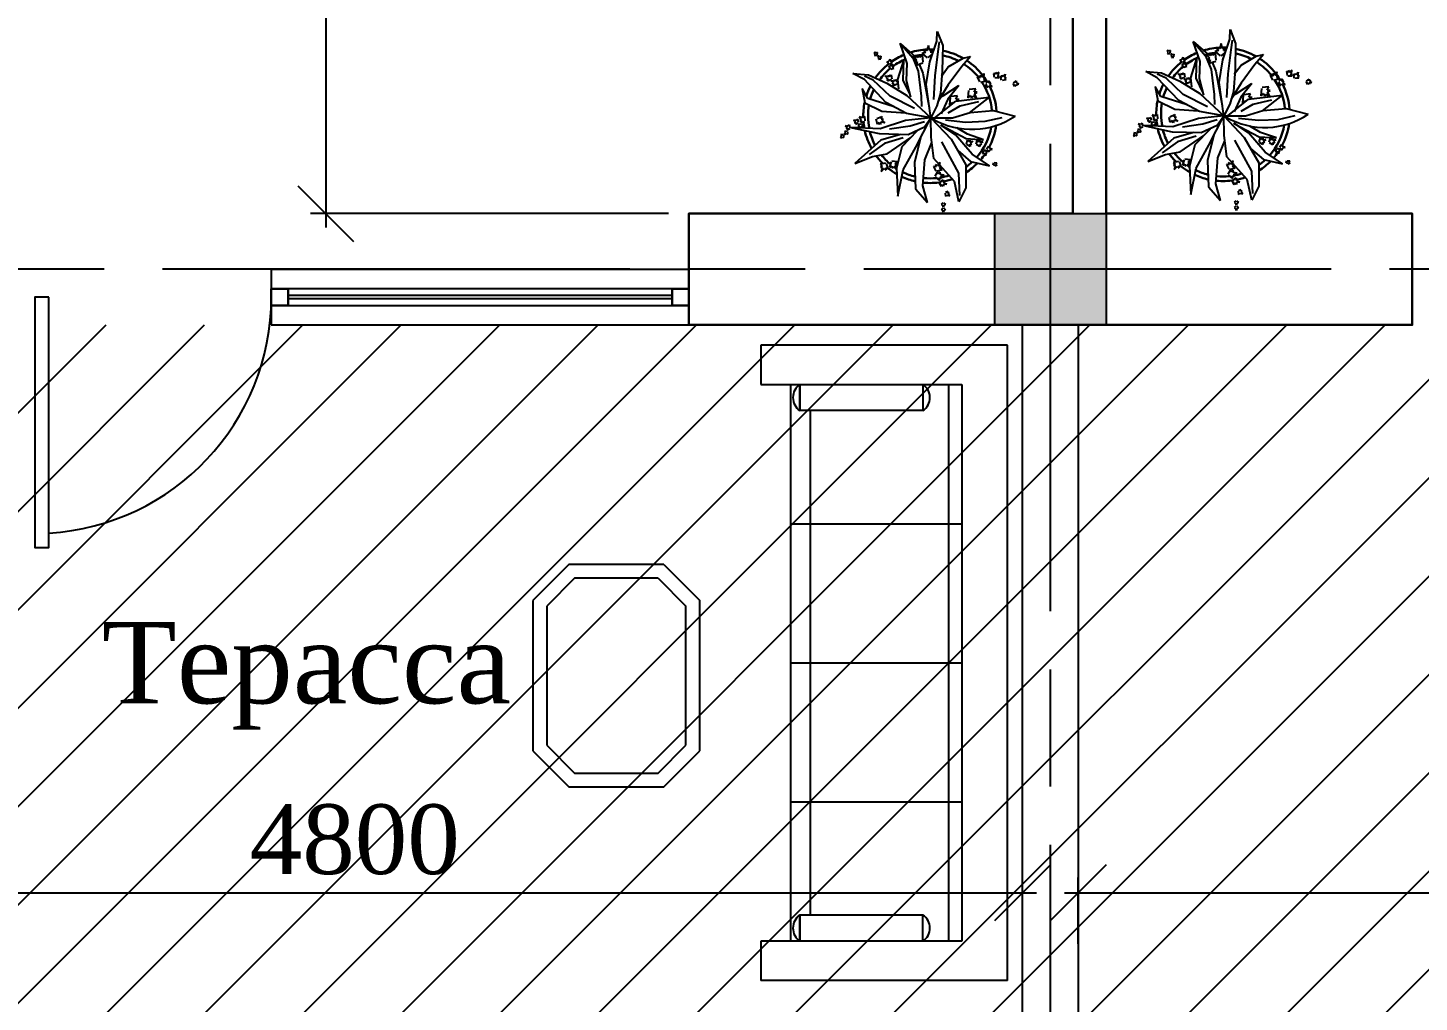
# Model space of a CAD drawing. Header units: inches. Extents: x 2870606 to 3671143, y -733551 to -473558.
# Drawn here: x 3313897 to 3318897, y -521058 to -517556 of the extents above; entities that cross this region are included whole.
import ezdxf

# ---------------------------------------------------------------- set-up
doc = ezdxf.new("R2010")
doc.units = ezdxf.units.IN
doc.header["$MEASUREMENT"] = 0
doc.linetypes.add('ACAD_ISO08W100', pattern=[36, 24, -3, 6, -3])
for name, color, linetype in [('100_FURNITURE', 25, 'Continuous'), ('A_Windows', 160, 'Continuous'), ('Trees', 92, 'Continuous'), ('ШРИФТ', 7, 'Continuous')]:
    doc.layers.add(name, color=color, linetype=linetype)
doc.layers.add('Cashpo', color=25, linetype='Continuous', lineweight=25)
doc.styles.add('GENERATED_STYLE_1', font='times.ttf')
doc.styles.add('J~stule', font='dutch.ttf')
doc.dimstyles.new('J~style', dxfattribs={"dimscale": 100, "dimtxt": 2.5, "dimasz": 2, "dimexe": 0.55, "dimexo": 0.725, "dimtad": 1, "dimdec": 0, "dimdsep": 46, "dimtxsty": 'J~stule', "dimblk": 'OBLIQUE', "dimcen": 2, "dimdle": 0.5, "dimadec": 0, "dimazin": 0, "dimtfac": 1, "dimtdec": 0, "dimtmove": 0, "dimatfit": 3, "dimfxl": 1, "dimarcsym": 0})

# ---------------------------------------------------------------- blocks, each defined once
blk = doc.blocks.new('_Oblique')
at = {"color": 0, "linetype": 'ByBlock', "lineweight": -2}
blk.add_line((-0.5, -0.5), (0.5, 0.5), dxfattribs=at)
blk = doc.blocks.new('*D501')
at = {"color": 0, "lineweight": -2, "transparency": 16777216}
for p, q in [((3314967.6, -513573.1), (3314967.6, -518273.1)), ((3316161.6, -513623.1), (3314912.6, -513623.1)), ((3316199.5, -518223.1), (3314912.6, -518223.1))]:
    blk.add_line(p, q, dxfattribs=at)
at = {"layer": 'Defpoints', "color": 0, "lineweight": 35, "transparency": 16777216}
for p in [(3316234.1, -513623.1), (3314967.6, -518223.1), (3316272, -518223.1)]:
    blk.add_point(p, dxfattribs=at)
at = {"color": 0, "lineweight": -2, "transparency": 16777216, "xscale": 200, "yscale": 200, "zscale": 200}
for p, rotation in [((3314967.6, -513623.1), 90), ((3314967.6, -518223.1), 270)]:
    blk.add_blockref('_Oblique', p, dxfattribs=dict(at, rotation=rotation))
at = {"color": 0, "transparency": 16777216, "insert": (3314777.6, -515923.1), "char_height": 250, "attachment_point": 5, "rotation": 90, "style": 'J~stule'}
blk.add_mtext('4600', dxfattribs=at)
blk = doc.blocks.new('cvetok')
at = {"layer": 'Cashpo', "lineweight": 30, "ltscale": 0.1}
for centre, major_axis, start_param, end_param in [((94658.2, 171878), (169.7, -169.7), 2.400873, 2.651128), ((94658.2, 171878), (-158, -158), 4.034231, 4.174743), ((94658.2, 171878), (-169.7, -169.7), 3.409984, 3.737026), ((94658.2, 171878), (169.7, -169.7), 3.024703, 3.316562), ((94658.2, 171878), (169.7, -169.7), 2.755823, 2.987251), ((94658.2, 171878), (-158, -158), 4.327905, 4.569763), ((94658.2, 171878), (-158, -158), 3.449429, 3.724418), ((94658.2, 171878), (-158, -158), 3.03563, 3.35015), ((94658.2, 171878), (-169.7, -169.7), 3.019498, 3.341375), ((94658.2, 171878), (-158, -158), 4.624923, 4.873501), ((94658.2, 171878), (-158, -158), 2.449339, 2.938254), ((94658.2, 171878), (-169.7, -169.7), 2.966211, 2.998209), ((94658.2, 171878), (-169.7, -169.7), 2.892081, 2.958014), ((94658.2, 171878), (169.7, -169.7), 3.458664, 3.61719), ((94658.2, 171878), (158, -158), 3.482746, 3.649771), ((94658.2, 171878), (-169.7, -169.7), 2.431898, 2.830481), ((94658.2, 171878), (169.7, -169.7), 3.717694, 3.950919), ((94658.8, 171883.4), (158, -158), 3.767296, 4.146619), ((94658.2, 171878), (169.7, -169.7), 4.008914, 4.104644), ((94658.2, 171878), (169.7, -169.7), 4.142062, 4.429809), ((94658.2, 171878), (-158, -158), 5.746791, 5.985086), ((94658.2, 171878), (158, -158), 0.066528, 0.61373), ((94658.2, 171878), (169.7, -169.7), 0.291978, 0.654909), ((94658.2, 171878), (169.7, -169.7), 4.559068, 4.718123), ((94658.2, 171878), (-158, -158), 6.166573, 6.379453), ((94658.2, 171878), (-158, -158), 1.402226, 1.533974), ((94658.2, 171878), (-169.7, -169.7), 1.354065, 1.580489), ((94658.2, 171878), (169.7, -169.7), 0.075749, 0.183167), ((94658.2, 171878), (169.7, -169.7), 4.823255, 4.978325), ((94658.2, 171878), (169.7, -169.7), -1.220089, -1.010216), ((94658.2, 171878), (158, -158), -1.237744, -1.029908), ((94658.2, 171878), (158, -158), -0.889995, -0.67916), ((94658.2, 171878), (158, -158), -0.609448, -0.475122), ((94658.2, 171878), (169.7, -169.7), -0.592307, -0.44413), ((94658.2, 171878), (169.7, -169.7), -0.886086, -0.617507)]:
    blk.add_ellipse(centre, major_axis=major_axis, ratio=1, start_param=start_param, end_param=end_param, dxfattribs=at)
at = {"layer": 'Trees', "ltscale": 10}
for p, q in [((94682.8, 172148.2), (94684.4, 172182.8)), ((94684.4, 172182.8), (94703.7, 172132.4)), ((94457.1, 172108.4), (94460.5, 172102.3)), ((94462.8, 172105), (94457.1, 172108.4)), ((94460.5, 172102.3), (94457.1, 172100.2)), ((94457.1, 172100.2), (94461.2, 172100)), ((94461.2, 172100), (94459.1, 172095.8)), ((94464.4, 172108), (94462.8, 172105)), ((94465.2, 172104.6), (94464.4, 172108)), ((94469.1, 172107.4), (94465.2, 172104.6)), ((94468.4, 172098.1), (94469.1, 172107.4)), ((94576.6, 172067.8), (94550.9, 172140.3)), ((94550.9, 172140.3), (94595.9, 172088.3)), ((94550.9, 172140.3), (94605.4, 172092.8)), ((94642.5, 172107.5), (94629.7, 172104)), ((94629.7, 172104), (94648.4, 172088.1)), ((94635.2, 172116.4), (94642.5, 172107.5)), ((94645.9, 172113.2), (94635.2, 172116.4)), ((94652.2, 172132.1), (94645.9, 172113.2)), ((94656.1, 172113.7), (94652.2, 172132.1)), ((94665.2, 172115.9), (94656.1, 172113.7)), ((94657.1, 172074.1), (94682.8, 172148.2)), ((94659.6, 172107.9), (94665.2, 172115.9)), ((94668.2, 172106.1), (94659.6, 172107.9)), ((94676.4, 172023.7), (94687.7, 172110.4)), ((94687.7, 172110.4), (94692.5, 172145)), ((94703.7, 172132.4), (94702.1, 172039.5)), ((94459.1, 172095.8), (94467.7, 172097)), ((94470.5, 172095.2), (94474, 172089.1)), ((94476.3, 172091.8), (94470.5, 172095.2)), ((94474, 172089.1), (94470.6, 172087)), ((94470.6, 172087), (94474.7, 172086.8)), ((94474.7, 172086.8), (94472.6, 172082.6)), ((94472.6, 172082.6), (94481.2, 172083.8)), ((94477.9, 172094.8), (94476.3, 172091.8)), ((94478.6, 172091.4), (94477.9, 172094.8)), ((94482.5, 172094.2), (94478.6, 172091.4)), ((94481.9, 172084.9), (94482.5, 172094.2)), ((94503.6, 172073.8), (94509.6, 172073.6)), ((94510.8, 172064.5), (94503.6, 172073.8)), ((94508.1, 172077.6), (94511.8, 172075.7)), ((94509.6, 172073.6), (94508.1, 172077.6)), ((94510.2, 172057.4), (94515.3, 172047.8)), ((94516.1, 172056.7), (94510.2, 172057.4)), ((94511.8, 172075.7), (94515.4, 172083.2)), ((94522.1, 172068.7), (94512.4, 172063.8)), ((94514.5, 172061.6), (94516.1, 172056.7)), ((94518.4, 172058.5), (94514.5, 172061.6)), ((94515.4, 172083.2), (94516.1, 172074.4)), ((94516.1, 172074.4), (94521.1, 172074.6)), ((94521.1, 172074.6), (94517, 172071.6)), ((94517, 172071.6), (94522.1, 172068.7)), ((94517, 172047.4), (94528.2, 172050.8)), ((94524.1, 172065.3), (94518.4, 172058.5)), ((94522.7, 172057.1), (94524.1, 172065.3)), ((94526.8, 172056.5), (94522.7, 172057.1)), ((94523.2, 172054.1), (94526.8, 172056.5)), ((94528.2, 172050.8), (94523.2, 172054.1)), ((94563.8, 172082.1), (94541.6, 172009.7)), ((94561.7, 172007.6), (94563.8, 172082.1)), ((94573.4, 172006.4), (94576.6, 172067.8)), ((94595.9, 172088.3), (94615.2, 172039.5)), ((94614.5, 172089.4), (94596.9, 172096)), ((94596.9, 172096), (94609.6, 172080.6)), ((94609.6, 172080.6), (94601.1, 172073.2)), ((94601.1, 172073.2), (94612.6, 172074.7)), ((94612.6, 172074.7), (94608.7, 172062)), ((94608.7, 172062), (94632.1, 172069.4)), ((94617.5, 172098.4), (94614.5, 172089.4)), ((94621.3, 172089.4), (94617.5, 172098.4)), ((94619.3, 172065.3), (94632.9, 172033.2)), ((94630.7, 172099.1), (94621.3, 172089.4)), ((94633.5, 172072.9), (94630.7, 172099.1)), ((94644.2, 171992.2), (94657.1, 172074.1)), ((94652.1, 172088.8), (94666, 172099.7)), ((94698.9, 172022.1), (94723.1, 172055.2)), ((94723.1, 172055.2), (94777.8, 172086.7)), ((94772.9, 172056.8), (94723.1, 171990.6)), ((94803.5, 172093), (94772.9, 172056.8)), ((94777.8, 172086.7), (94803.5, 172093)), ((94380.3, 172031.6), (94436.6, 172026.9)), ((94422.2, 172009.5), (94380.3, 172031.6)), ((94454.3, 172008), (94422.2, 172022.1)), ((94499.4, 171927.6), (94422.2, 172009.5)), ((94436.6, 172026.9), (94502.6, 171996.9)), ((94515.5, 171949.7), (94454.3, 172008)), ((94497.4, 172023.1), (94508.9, 172020.7)), ((94505.7, 172015.7), (94497.4, 172023.1)), ((94501.9, 172011.6), (94505.7, 172015.7)), ((94507.6, 172012.1), (94501.9, 172011.6)), ((94505.1, 172004.5), (94507.6, 172012.1)), ((94519.6, 172010.3), (94505.1, 172004.5)), ((94508.9, 172020.7), (94510.5, 172027.2)), ((94510.5, 172027.2), (94512.9, 172020.8)), ((94512.9, 172020.8), (94518.4, 172026.3)), ((94518.2, 172006.2), (94529.8, 172003.9)), ((94526.5, 171998.8), (94518.2, 172006.2)), ((94518.4, 172026.3), (94521.1, 172012.1)), ((94529.8, 172003.9), (94531.3, 172010.3)), ((94531.3, 172010.3), (94533.7, 172004)), ((94533.7, 172004), (94539.3, 172009.5)), ((94539.3, 172009.5), (94541.9, 171995.2)), ((94541.6, 172009.7), (94544.8, 171976.5)), ((94587.1, 171955.6), (94561.7, 172007.6)), ((94589.5, 171946.5), (94573.4, 172006.4)), ((94615.2, 172039.5), (94626.5, 171949.7)), ((94632.9, 172033.2), (94655.6, 171909.8)), ((94671.6, 171938.6), (94676.4, 172023.7)), ((94702.1, 172039.5), (94695.7, 171960.7)), ((94828.4, 172019.2), (94838.5, 172016.9)), ((94837.7, 172001.1), (94828.4, 172019.2)), ((94837.2, 172024.3), (94842.9, 172019.8)), ((94838.5, 172016.9), (94837.2, 172024.3)), ((94858.2, 172004.6), (94840, 171999.5)), ((94842.9, 172019.8), (94851.5, 172031.4)), ((94851.5, 172031.4), (94849.8, 172016.2)), ((94849.8, 172016.2), (94858.3, 172015)), ((94858.3, 172015), (94850.4, 172011.1)), ((94850.4, 172011.1), (94858.2, 172004.6)), ((94872, 172004), (94859.2, 171998.1)), ((94870.7, 171996.4), (94872, 172004)), ((94886.7, 172032), (94888.8, 172018)), ((94893.6, 172028.7), (94886.7, 172032)), ((94890.7, 172016.9), (94905.9, 172016.2)), ((94893.7, 172035.3), (94893.6, 172028.7)), ((94897.2, 172029.9), (94893.7, 172035.3)), ((94907.1, 172035.7), (94897.2, 172029.9)), ((94901.2, 172022.4), (94906.6, 172023.8)), ((94905.9, 172016.2), (94901.2, 172022.4)), ((94901.8, 172026.3), (94907.1, 172035.7)), ((94906.6, 172023.8), (94901.8, 172026.3)), ((94910.4, 172022.5), (94917.6, 172019.7)), ((94915.3, 172008.1), (94910.4, 172022.5)), ((94930.9, 172008.5), (94916.9, 172006.7)), ((94917.4, 172025.4), (94921.2, 172021.4)), ((94917.6, 172019.7), (94917.4, 172025.4)), ((94921.2, 172021.4), (94928.8, 172029.1)), ((94932.1, 172016.2), (94925.8, 172014.2)), ((94925.8, 172014.2), (94930.9, 172008.5)), ((94928.8, 172029.1), (94925.9, 172018)), ((94925.9, 172018), (94932.1, 172016.2)), ((94958.2, 171997.2), (94967.6, 172004.9)), ((94967.6, 172004.9), (94967.6, 171998.6)), ((94967.6, 171998.6), (94971.7, 172000.3)), ((94971.7, 172000.3), (94969.8, 171996.4)), ((94414.1, 171978), (94423.8, 171926)), ((94435, 171941.8), (94414.1, 171978)), ((94502.6, 171996.9), (94575, 171952.8)), ((94522.7, 171994.8), (94526.5, 171998.8)), ((94528.4, 171995.3), (94522.7, 171994.8)), ((94526, 171987.7), (94528.4, 171995.3)), ((94540.5, 171993.5), (94526, 171987.7)), ((94575, 171952.8), (94660.8, 171872.8)), ((94660.8, 171872.8), (94644.2, 171992.2)), ((94695.7, 171960.7), (94682.8, 171915)), ((94723.1, 171990.6), (94687.7, 171932.1)), ((94694.9, 171947.1), (94706.5, 171952.7)), ((94706.5, 171952.7), (94761.5, 171989)), ((94761.5, 171989), (94722.4, 171939.3)), ((94757.5, 171951.2), (94733.1, 171948.6)), ((94751.2, 171939.6), (94757.5, 171951.2)), ((94796.5, 171971), (94794.1, 171944.7)), ((94794.1, 171944.7), (94805.2, 171952.4)), ((94823, 171976.7), (94798.6, 171974.1)), ((94805.2, 171952.4), (94807.1, 171942.8)), ((94807.1, 171942.8), (94811.8, 171951)), ((94811.8, 171951), (94827.8, 171941.1)), ((94816.7, 171965.1), (94823, 171976.7)), ((94828.2, 171964.2), (94816.7, 171965.1)), ((94818.5, 171958.7), (94828.2, 171964.2)), ((94827.8, 171941.1), (94818.5, 171958.7)), ((94858.6, 171996), (94862.1, 171981.1)), ((94862.1, 171981.1), (94866.8, 171987.4)), ((94866.8, 171987.4), (94869.6, 171982.5)), ((94869.6, 171982.5), (94870.7, 171987.8)), ((94877.2, 171998.1), (94870.7, 171996.4)), ((94870.7, 171987.8), (94881.2, 171985.4)), ((94872.9, 171993.2), (94877.2, 171998.1)), ((94881.2, 171985.4), (94872.9, 171993.2)), ((94962.8, 171985.5), (94957.5, 171995.6)), ((94965.6, 171990.9), (94962.8, 171985.5)), ((94968.9, 171986.8), (94965.6, 171990.9)), ((94977.7, 171992.9), (94968.6, 171991.9)), ((94968.6, 171991.9), (94968.9, 171986.8)), ((94969.8, 171996.4), (94977.7, 171992.9)), ((94423.8, 171926), (94484.9, 171896.1)), ((94529.3, 171911.7), (94435, 171941.8)), ((94573.4, 171888.2), (94499.4, 171927.6)), ((94602.4, 171905.5), (94515.5, 171949.7)), ((94626.5, 171949.7), (94628.1, 171913.4)), ((94682.8, 171915), (94660.8, 171872.8)), ((94670, 171867.7), (94750.4, 171932.3)), ((94722.4, 171939.3), (94698.1, 171886.5)), ((94723.1, 171889.8), (94766.5, 171915)), ((94731.1, 171945.5), (94728.6, 171919.2)), ((94728.6, 171919.2), (94739.8, 171926.9)), ((94739.8, 171926.9), (94740.4, 171923.8)), ((94750.4, 171932.3), (94871.1, 171946.5)), ((94762.7, 171938.7), (94751.2, 171939.6)), ((94753, 171933.1), (94762.7, 171938.7)), ((94754, 171931.3), (94753, 171933.1)), ((94766.5, 171915), (94834.1, 171930.7)), ((94871.1, 171946.5), (94798.4, 171890.3)), ((94383.6, 171864.1), (94390, 171858)), ((94391.7, 171862.1), (94383.6, 171864.1)), ((94390, 171858), (94386.6, 171854.3)), ((94386.6, 171854.3), (94391.6, 171855.5)), ((94391.6, 171855.5), (94390.6, 171849.7)), ((94390.6, 171849.7), (94400.5, 171854.1)), ((94392.6, 171866.2), (94391.7, 171862.1)), ((94394.7, 171862.4), (94392.6, 171866.2)), ((94398.4, 171867.2), (94394.7, 171862.4)), ((94400.9, 171855.7), (94398.4, 171867.2)), ((94400.9, 171849.8), (94411.7, 171851.1)), ((94403.4, 171876.1), (94410.6, 171866.8)), ((94413.7, 171871.9), (94403.4, 171876.1)), ((94410.6, 171866.8), (94405.5, 171862.5)), ((94405.5, 171862.5), (94412.3, 171863.2)), ((94412.3, 171863.2), (94409.8, 171855.7)), ((94409.8, 171855.7), (94423.7, 171859.7)), ((94415.6, 171877.1), (94413.7, 171871.9)), ((94417.7, 171871.7), (94415.6, 171877.1)), ((94423.4, 171877.3), (94417.7, 171871.7)), ((94424.6, 171861.7), (94423.4, 171877.3)), ((94468.9, 171848.7), (94464.8, 171867.1)), ((94466.6, 171869.4), (94485.2, 171877.6)), ((94475.9, 171856.1), (94468.9, 171848.7)), ((94479.3, 171847.9), (94475.9, 171856.1)), ((94570.2, 171863), (94478.5, 171833.1)), ((94481, 171856.4), (94479.3, 171847.9)), ((94496.1, 171853.8), (94481, 171856.4)), ((94485.2, 171877.6), (94482.3, 171867.6)), ((94482.3, 171867.6), (94489.8, 171868.5)), ((94484.9, 171896.1), (94569.5, 171890.3)), ((94489.8, 171868.5), (94485, 171863.1)), ((94485, 171863.1), (94496.1, 171853.8)), ((94660.8, 171872.8), (94570.2, 171863)), ((94660.8, 171872.8), (94573.4, 171888.2)), ((94637.8, 171858.3), (94586.3, 171842.5)), ((94607.2, 171766.9), (94660.8, 171872.8)), ((94637.8, 171839.4), (94660.8, 171872.8)), ((94661.9, 171803.1), (94660.8, 171872.8)), ((94660.8, 171872.8), (94739.2, 171872.8)), ((94660.8, 171872.8), (94734.3, 171795.3)), ((94713.4, 171864.6), (94785.8, 171856.7)), ((94739.2, 171872.8), (94801.9, 171891.4)), ((94785.8, 171856.7), (94856.6, 171859.8)), ((94801.9, 171891.4), (94885.6, 171899.2)), ((94856.6, 171859.8), (94917.8, 171874)), ((94885.6, 171899.2), (94964.4, 171878.8)), ((94339.8, 171805.6), (94336, 171800.1)), ((94336, 171800.1), (94342.4, 171803.2)), ((94340.4, 171808), (94337, 171807.4)), ((94337, 171807.4), (94339.8, 171805.6)), ((94337.8, 171812), (94340.4, 171808)), ((94347.1, 171810.8), (94337.8, 171812)), ((94342.4, 171803.2), (94344.2, 171799.6)), ((94344.2, 171799.6), (94344.7, 171803.7)), ((94344.7, 171803.7), (94348.8, 171801.3)), ((94348.8, 171801.3), (94348.2, 171810)), ((94353.9, 171818.2), (94350.1, 171812.6)), ((94350.1, 171812.6), (94356.5, 171815.7)), ((94354.5, 171820.5), (94351, 171820)), ((94351, 171820), (94353.9, 171818.2)), ((94351.9, 171824.5), (94354.5, 171820.5)), ((94361.2, 171823.3), (94351.9, 171824.5)), ((94353.6, 171843.5), (94359.9, 171837.4)), ((94361.7, 171841.5), (94353.6, 171843.5)), ((94356.5, 171815.7), (94358.3, 171812.2)), ((94359.9, 171837.4), (94356.6, 171833.7)), ((94356.6, 171833.7), (94361.6, 171834.9)), ((94358.3, 171812.2), (94358.8, 171816.2)), ((94358.8, 171816.2), (94362.8, 171813.8)), ((94361.6, 171834.9), (94360.5, 171829.1)), ((94360.5, 171829.1), (94370.4, 171833.6)), ((94362.6, 171845.6), (94361.7, 171841.5)), ((94362.8, 171813.8), (94362.3, 171822.5)), ((94364.7, 171841.9), (94362.6, 171845.6)), ((94368.3, 171846.6), (94364.7, 171841.9)), ((94370.9, 171835.2), (94368.3, 171846.6)), ((94372.3, 171837.8), (94475.3, 171815.7)), ((94478.5, 171833.1), (94372.3, 171837.8)), ((94399.9, 171843.9), (94404.8, 171845.4)), ((94404.7, 171842.4), (94399.9, 171843.9)), ((94404.8, 171845.4), (94400.9, 171849.8)), ((94402.4, 171833.9), (94404.7, 171842.4)), ((94408.3, 171839.8), (94402.4, 171833.9)), ((94411.1, 171836.7), (94408.3, 171839.8)), ((94416.6, 171838.8), (94411, 171841)), ((94411, 171841), (94411.1, 171836.7)), ((94413, 171849.9), (94416.6, 171838.8)), ((94475.3, 171815.7), (94579.8, 171812.6)), ((94552.5, 171812.6), (94481.7, 171792.1)), ((94504.2, 171743.3), (94589.8, 171802.1)), ((94586.3, 171842.5), (94512.3, 171831.5)), ((94612, 171825.2), (94557.3, 171768.5)), ((94579.8, 171812.6), (94637.8, 171839.4)), ((94624.9, 171804.7), (94602.4, 171711.7)), ((94671.6, 171725.9), (94661.9, 171803.1)), ((94749.8, 171811), (94697, 171846.2)), ((94697.7, 171845.7), (94787.9, 171797.5)), ((94810.1, 171741.6), (94749.8, 171811)), ((94793.2, 171813), (94754.7, 171836.1)), ((94850.2, 171793.4), (94793.2, 171813)), ((94481.7, 171792.1), (94388.4, 171708.6)), ((94494.6, 171779.5), (94439.9, 171740.1)), ((94562.1, 171800), (94494.6, 171779.5)), ((94557.3, 171768.5), (94538, 171691.3)), ((94562.1, 171685), (94607.2, 171766.9)), ((94639.4, 171721.2), (94664.4, 171783.2)), ((94761.7, 171673.9), (94700.5, 171785.8)), ((94734.3, 171795.3), (94787.4, 171703.9)), ((94757.6, 171755.1), (94803.7, 171715.8)), ((94787.9, 171797.5), (94850.2, 171793.4)), ((94788.7, 171778.9), (94793.4, 171793.8)), ((94801.9, 171769.7), (94789.2, 171776.7)), ((94793.4, 171793.8), (94797.7, 171787.1)), ((94797.7, 171787.1), (94800.9, 171791.9)), ((94800.9, 171791.9), (94801.6, 171786.3)), ((94801.1, 171777.5), (94801.9, 171769.7)), ((94807.6, 171775.4), (94801.1, 171777.5)), ((94801.6, 171786.3), (94812.6, 171788.1)), ((94812.6, 171788.1), (94803.5, 171780.6)), ((94803.5, 171780.6), (94807.6, 171775.4)), ((94824.4, 171778.1), (94829, 171793)), ((94837.5, 171769), (94824.8, 171775.9)), ((94829, 171793), (94833.3, 171786.3)), ((94833.3, 171786.3), (94836.5, 171791.1)), ((94836.5, 171791.1), (94837.2, 171785.6)), ((94836.7, 171776.8), (94837.5, 171769)), ((94843.2, 171774.7), (94836.7, 171776.8)), ((94837.2, 171785.6), (94848.2, 171787.4)), ((94848.2, 171787.4), (94839.1, 171779.9)), ((94839.1, 171779.9), (94843.2, 171774.7)), ((94851.4, 171754.6), (94846.2, 171744.1)), ((94863.2, 171752.8), (94852.7, 171755.6)), ((94858.8, 171749), (94863.2, 171752.8)), ((94867.9, 171768.8), (94861.6, 171759.9)), ((94862, 171758.3), (94870, 171749.8)), ((94869.9, 171763.3), (94867.9, 171768.8)), ((94873.6, 171766.8), (94869.9, 171763.3)), ((94870, 171749.8), (94870.8, 171755.7)), ((94870.8, 171755.7), (94874.5, 171753.6)), ((94872.6, 171762), (94873.6, 171766.8)), ((94881.2, 171759.9), (94872.6, 171762)), ((94873.2, 171757.5), (94881.2, 171759.9)), ((94874.5, 171753.6), (94873.2, 171757.5)), ((94388.4, 171708.6), (94451.1, 171733.8)), ((94451.1, 171733.8), (94504.2, 171743.3)), ((94498.7, 171708.9), (94478.7, 171705.4)), ((94478.7, 171705.4), (94486.7, 171698.7)), ((94508.3, 171690.5), (94501.5, 171708)), ((94519, 171714.4), (94512.7, 171695.1)), ((94539.8, 171714.1), (94521.1, 171716.4)), ((94533.1, 171706.5), (94539.8, 171714.1)), ((94541.6, 171703.8), (94533.1, 171706.5)), ((94533.3, 171701.4), (94541.6, 171703.8)), ((94537.3, 171686.6), (94533.3, 171701.4)), ((94602.4, 171711.7), (94605.6, 171617.2)), ((94632.9, 171628.2), (94639.4, 171721.2)), ((94745.6, 171644), (94671.6, 171725.9)), ((94677.7, 171704.9), (94680.4, 171696.4)), ((94684.5, 171699.5), (94677.7, 171704.9)), ((94694.3, 171711.3), (94684.5, 171699.5)), ((94691.8, 171697), (94694.3, 171711.3)), ((94787.4, 171703.9), (94787.4, 171620.4)), ((94803.7, 171715.8), (94872.4, 171700.2)), ((94872.4, 171700.2), (94810.1, 171741.6)), ((94846.2, 171744.1), (94852, 171745.5)), ((94852, 171745.5), (94851.3, 171741.3)), ((94851.3, 171741.3), (94854.5, 171743.9)), ((94854.5, 171743.9), (94859.6, 171737.3)), ((94858.5, 171746), (94863.4, 171746.8)), ((94859.6, 171737.3), (94858.5, 171746)), ((94863.4, 171746.8), (94858.8, 171749)), ((94884.9, 171702.4), (94887.4, 171710.7)), ((94889.4, 171703.8), (94884.9, 171702.4)), ((94888.6, 171711.2), (94897.9, 171710.4)), ((94888.9, 171699.7), (94889.4, 171703.8)), ((94891.5, 171702.8), (94888.9, 171699.7)), ((94897.1, 171698.4), (94891.5, 171702.8)), ((94897.9, 171710.4), (94894.6, 171707)), ((94894.6, 171707), (94897.8, 171705.7)), ((94897.8, 171705.7), (94894.6, 171704.6)), ((94894.6, 171704.6), (94897.1, 171698.4)), ((94486.7, 171698.7), (94479.9, 171695.4)), ((94479.9, 171695.4), (94487, 171693.5)), ((94487, 171693.5), (94482.8, 171679.7)), ((94482.8, 171679.7), (94494, 171690.2)), ((94494, 171690.2), (94500.1, 171684.1)), ((94498.4, 171692.8), (94508.3, 171690.5)), ((94500.1, 171684.1), (94498.4, 171692.8)), ((94512.7, 171695.1), (94522.3, 171698.9)), ((94522.3, 171698.9), (94522.1, 171691.4)), ((94522.1, 171691.4), (94527.1, 171696.8)), ((94527.1, 171696.8), (94537.3, 171686.6)), ((94538, 171691.3), (94542.8, 171590.4)), ((94542.8, 171590.4), (94562.1, 171685)), ((94670.2, 171697.6), (94679.1, 171680.9)), ((94680.4, 171696.4), (94670.2, 171697.6)), ((94685, 171679.5), (94675.6, 171663.2)), ((94676.6, 171660.4), (94691.9, 171647)), ((94681.9, 171680.3), (94701.4, 171686.1)), ((94689.4, 171670.3), (94685, 171679.5)), ((94695.2, 171677.1), (94689.4, 171670.3)), ((94699, 171696), (94691.8, 171697)), ((94691.9, 171647), (94692.1, 171657.4)), ((94692.1, 171657.4), (94699, 171654.3)), ((94692.7, 171691.9), (94699, 171696)), ((94701.4, 171686.1), (94692.7, 171691.9)), ((94694.2, 171668.5), (94695.2, 171677.1)), ((94709.4, 171666.4), (94694.2, 171668.5)), ((94696, 171660.9), (94709.4, 171666.4)), ((94699, 171654.3), (94696, 171660.9)), ((94764.9, 171593.6), (94761.7, 171673.9)), ((94605.6, 171617.2), (94649, 171568.4)), ((94649, 171568.4), (94632.9, 171628.2)), ((94698.9, 171625), (94692.5, 171638)), ((94693.4, 171640), (94705.8, 171649.5)), ((94702.7, 171631.8), (94698.9, 171625)), ((94706.8, 171626.3), (94702.7, 171631.8)), ((94705.8, 171649.5), (94705.4, 171641.5)), ((94705.4, 171641.5), (94710.8, 171643.6)), ((94718.2, 171633.8), (94706.5, 171632.9)), ((94706.5, 171632.9), (94706.8, 171626.3)), ((94710.8, 171643.6), (94708.2, 171638.7)), ((94708.2, 171638.7), (94718.2, 171633.8)), ((94712.7, 171602.1), (94714.3, 171590.5)), ((94723.6, 171607.2), (94713.3, 171603.6)), ((94722, 171601.6), (94723.6, 171607.2)), ((94727.1, 171602.4), (94722, 171601.6)), ((94723.4, 171599), (94727.1, 171602.4)), ((94761.7, 171569.9), (94745.6, 171644)), ((94787.4, 171620.4), (94761.7, 171569.9)), ((94699, 171562), (94705.8, 171567.4)), ((94703.5, 171560.6), (94699, 171562)), ((94700.8, 171557.6), (94703.5, 171560.6)), ((94704.6, 171558.6), (94700.8, 171557.6)), ((94706.6, 171551.8), (94704.6, 171558.6)), ((94708.2, 171558.3), (94706.6, 171551.8)), ((94707.1, 171567.1), (94714.3, 171561.1)), ((94711.4, 171557.3), (94708.2, 171558.3)), ((94714.3, 171561.1), (94709.5, 171560.2)), ((94709.5, 171560.2), (94711.4, 171557.3)), ((94714.3, 171590.5), (94718.4, 171594.9)), ((94718.4, 171594.9), (94720.1, 171591)), ((94720.1, 171591), (94721.4, 171595)), ((94721.4, 171595), (94729.3, 171592.3)), ((94729.3, 171592.3), (94723.4, 171599)), ((94699.1, 171543.2), (94705.9, 171548.6)), ((94703.6, 171541.8), (94699.1, 171543.2)), ((94700.9, 171538.7), (94703.6, 171541.8)), ((94704.7, 171539.7), (94700.9, 171538.7)), ((94706.7, 171532.9), (94704.7, 171539.7)), ((94708.3, 171539.4), (94706.7, 171532.9)), ((94707.2, 171548.3), (94714.4, 171542.2)), ((94711.5, 171538.5), (94708.3, 171539.4)), ((94714.4, 171542.2), (94709.6, 171541.4)), ((94709.6, 171541.4), (94711.5, 171538.5))]:
    blk.add_line(p, q, dxfattribs=at)
at = {"layer": 'Trees', "linetype": 'ByBlock'}
blk.add_ellipse((94658.2, 171878), major_axis=(169.7, -169.7), ratio=1, start_param=2.298631, end_param=2.368794, dxfattribs=at)
at = {"layer": 'Trees', "ltscale": 10}
for centre, major_axis, ratio, start_param, end_param in [((94808.4, 172098.7), (273.6, 0), 0.978732, 4.181898, 5.319375), ((94658.2, 171878), (169.7, -169.7), 1, 0.214693, 0.250114)]:
    blk.add_ellipse(centre, major_axis=major_axis, ratio=ratio, start_param=start_param, end_param=end_param, dxfattribs=at)
blk = doc.blocks.new('TJT6YIOK56IKJ6')
for p, q in [((2821864.4, 172822.9), (2821722.8, 172822.9)), ((2821722.8, 171936.4), (2821722.8, 172822.9)), ((2821864.4, 172100.5), (2821864.4, 172822.9)), ((2823864.1, 172822.9), (2823864.1, 172100.5)), ((2824005.7, 172822.9), (2823864.1, 172822.9)), ((2824005.7, 171936.4), (2824005.7, 172822.9)), ((2822837.5, 172716.3), (2821864.4, 172716.3)), ((2822364.2, 172716.3), (2822364.2, 172100.5)), ((2823864.1, 172716.3), (2822837.5, 172716.3)), ((2822864.2, 172716.3), (2822864.2, 172100.5)), ((2823364.2, 172716.3), (2823364.2, 172100.5)), ((2823864.1, 172716.3), (2823864.1, 172147.2)), ((2821957.7, 172682.9), (2821864.4, 172682.9)), ((2821864.4, 172682.9), (2821957.7, 172682.9)), ((2821957.7, 172240.5), (2821957.7, 172682.9)), ((2823864.1, 172682.9), (2823770.8, 172682.9)), ((2823770.8, 172682.9), (2823864.1, 172682.9)), ((2823770.8, 172240.5), (2823770.8, 172682.9)), ((2821957.7, 172644.9), (2823770.8, 172644.9)), ((2821864.4, 172240.5), (2821957.7, 172240.5)), ((2823864.1, 172240.5), (2823770.8, 172240.5)), ((2821864.4, 172147.2), (2823864.1, 172147.2)), ((2821864.4, 172147.2), (2823864.1, 172147.2)), ((2823864.1, 172100.5), (2821864.4, 172100.5)), ((2821722.8, 171936.4), (2824005.7, 171936.4))]:
    blk.add_line(p, q)
for centre, start, end in [((2821911, 172651.7), 33.8222, 146.1778), ((2823817.5, 172651.7), 33.8222, 146.1778), ((2821911, 172271.8), 213.8222, 326.1778), ((2823817.5, 172271.8), 213.8222, 326.1778)]:
    blk.add_arc(centre, 56.2, start, end)
blk = doc.blocks.new('RIK6IR')
at = {"layer": '100_FURNITURE'}
for p, q in [((2806978, 163564.3), (2806848.7, 163435.1)), ((2807519.4, 163564.3), (2806978, 163564.3)), ((2807648.7, 163435.1), (2807519.4, 163564.3)), ((2806998.7, 163514.3), (2806898.7, 163414.3)), ((2807498.7, 163514.3), (2806998.7, 163514.3)), ((2807598.7, 163414.3), (2807498.7, 163514.3)), ((2806848.7, 163435.1), (2806848.7, 163093.6)), ((2806898.7, 163414.3), (2806898.7, 163114.3)), ((2807598.7, 163114.3), (2807598.7, 163414.3)), ((2807648.7, 163093.6), (2807648.7, 163435.1)), ((2806898.7, 163114.3), (2806998.7, 163014.3)), ((2807598.7, 163114.3), (2807498.7, 163014.3)), ((2806848.7, 163093.6), (2806978, 162964.3)), ((2807648.7, 163093.6), (2807519.4, 162964.3)), ((2806998.7, 163014.3), (2807498.7, 163014.3)), ((2806978, 162964.3), (2807519.4, 162964.3))]:
    blk.add_line(p, q, dxfattribs=at)
blk = doc.blocks.new('*D533')
at = {"color": 0, "lineweight": -2, "transparency": 16777216}
for p, q in [((3312672, -520685.6), (3312672, -520609.1)), ((3317472, -520805.4), (3317472, -520609.1)), ((3312622, -520664.1), (3317522, -520664.1))]:
    blk.add_line(p, q, dxfattribs=at)
at = {"layer": 'Defpoints', "color": 0, "lineweight": 35, "transparency": 16777216}
for p in [(3317472, -520664.1), (3312672, -520758.1), (3317472, -520877.9)]:
    blk.add_point(p, dxfattribs=at)
at = {"color": 0, "lineweight": -2, "transparency": 16777216, "xscale": 200, "yscale": 200, "zscale": 200, "rotation": 180}
blk.add_blockref('_Oblique', (3312672, -520664.1), dxfattribs=at)
at = {"color": 0, "lineweight": -2, "transparency": 16777216, "xscale": 200, "yscale": 200, "zscale": 200}
blk.add_blockref('_Oblique', (3317472, -520664.1), dxfattribs=at)
at = {"color": 0, "transparency": 16777216, "insert": (3315072, -520473.9), "char_height": 250, "attachment_point": 5, "style": 'J~stule'}
blk.add_mtext('4800', dxfattribs=at)
blk = doc.blocks.new('*D534')
at = {"color": 0, "lineweight": -2, "transparency": 16777216}
for p, q in [((3317672, -520848.2), (3317672, -520609.2)), ((3322472, -520848.2), (3322472, -520609.2)), ((3317622, -520664.2), (3322522, -520664.2))]:
    blk.add_line(p, q, dxfattribs=at)
at = {"layer": 'Defpoints', "color": 0, "lineweight": 35, "transparency": 16777216}
for p in [(3322472, -520664.2), (3317672, -520920.7), (3322472, -520920.7)]:
    blk.add_point(p, dxfattribs=at)
at = {"color": 0, "lineweight": -2, "transparency": 16777216, "xscale": 200, "yscale": 200, "zscale": 200, "rotation": 180}
blk.add_blockref('_Oblique', (3317672, -520664.2), dxfattribs=at)
at = {"color": 0, "lineweight": -2, "transparency": 16777216, "xscale": 200, "yscale": 200, "zscale": 200}
blk.add_blockref('_Oblique', (3322472, -520664.2), dxfattribs=at)
at = {"color": 0, "transparency": 16777216, "insert": (3320072, -520474), "char_height": 250, "attachment_point": 5, "style": 'J~stule'}
blk.add_mtext('4800', dxfattribs=at)
blk = doc.blocks.new('*U65')
at = {"color": 7, "lineweight": 30}
for points in [[(0, 60), (60, 60), (60, 0), (0, 0)], [(1500, 60), (1440, 60), (1440, 0), (1500, 0)]]:
    blk.add_lwpolyline(points, close=True, dxfattribs=at)
at = {"color": 4, "lineweight": 25}
for points in [[(60, 60), (1440, 60), (1440, 0), (60, 0)], [(60, 35), (1440, 35), (1440, 25), (60, 25)]]:
    blk.add_lwpolyline(points, close=True, dxfattribs=at)

msp = doc.modelspace()

# ---------------------------------------------------------------- hatches: boundary and pattern name
h = msp.add_hatch(color=256)
h.dxf.hatch_style = 1
h.paths.add_polyline_path([(3317372.01, -518623.13), (3317372.01, -518223.13), (3317772.01, -518223.13), (3317772.01, -518623.13)])
h = msp.add_hatch()
h.set_pattern_fill('ANSI31', color=72, scale=2000)
h.set_pattern_definition([(45, (282335.31, 104568.67), (-176.776695, 176.776695), [])])
h.paths.add_polyline_path([(3327372.01, -518623.13), (3309772.01, -518623.13), (3309772.01, -521823.13), (3327372.01, -521823.13)])

# ---------------------------------------------------------------- linework, layer by layer
at = {"color": 252, "linetype": 'ACAD_ISO08W100', "ltscale": 70}
for p, q in [((3317572.01, -524692.02), (3317572.01, -496403.85)), ((3366460.93, -518423.13), (3300567.24, -518423.13))]:
    msp.add_line(p, q, dxfattribs=at)
at = {"lineweight": 30}
for p, q in [((3317652.01, -518223.13), (3317652.01, -513623.09)), ((3317772.01, -518223.13), (3317772.01, -513623.09))]:
    msp.add_line(p, q, dxfattribs=at)
for p, q in [((3314772.01, -518423.13), (3314772.01, -518623.13)), ((3314772.01, -518423.13), (3316272.01, -518423.13)), ((3314772.01, -518623.13), (3316272.01, -518623.13))]:
    msp.add_line(p, q)
for points in [[(3317652.01, -518223.13), (3316272.01, -518223.13), (3316272.01, -518623.13), (3317472.01, -518623.13)], [(3317772.01, -518223.13), (3318872.01, -518223.13), (3318872.01, -518623.13), (3317672.01, -518623.13)]]:
    msp.add_lwpolyline(points, dxfattribs=at)
for points in [[(3317772.01, -518223.13), (3317772.01, -518623.13), (3317372.01, -518623.13), (3317372.01, -518223.13)], [(3313972.01, -518523.13), (3313922.01, -518523.13), (3313922.01, -519423.13), (3313972.01, -519423.13)], [(3317472.01, -518623.13), (3317672.01, -518623.13), (3317672.01, -521824.94), (3317472.01, -521821.32)]]:
    msp.add_lwpolyline(points, close=True)
msp.add_arc((3313922.01, -518523.13), 850, 273.37229, 0)

# ---------------------------------------------------------------- block references
for p in [(3222480.97, -689751.4), (3223533.84, -689744.6)]:
    msp.add_blockref('cvetok', p)
at = {"color": 1, "rotation": 89.9999999999999}
for name, p in [('TJT6YIOK56IKJ6', (3489354.33, -3342702.13)), ('RIK6IR', (3479276.4, -3327132.78, 58.88))]:
    msp.add_blockref(name, p, dxfattribs=at)
at = {"layer": 'A_Windows', "color": 5, "lineweight": 30, "xscale": -1, "rotation": 359.9999846070635}
msp.add_blockref('*U65', (3316272.01, -518553.14), dxfattribs=at)

# ---------------------------------------------------------------- texts
at = {"layer": 'ШРИФТ', "style": 'GENERATED_STYLE_1'}
msp.add_text('Терасса', height=292.5, dxfattribs=at).set_placement((3314162.44, -519983.45))

# ---------------------------------------------------------------- dimensions: what is measured, and where the dimension line sits
dim = msp.add_linear_dim(base=(3314967.63, -518223.13), p1=(3316234.05, -513623.09), p2=(3316272.01, -518223.13), angle=90, dimstyle='J~style', override={"dimdec": 1, "dimtdec": 1})
dim.commit()
dim.dimension.update_dxf_attribs({"geometry": '*D501', "text_midpoint": (3314777.62, -515923.11)})
for base, p1, p2, picture, middle in [((3317472.01, -520664.09), (3312672.01, -520758.15), (3317472.01, -520877.86), '*D533', (3315072.01, -520473.9)), ((3322472.01, -520664.2), (3317672.01, -520920.73), (3322472.01, -520920.73), '*D534', (3320072.01, -520474.01))]:
    dim = msp.add_linear_dim(base=base, p1=p1, p2=p2, dimstyle='J~style', override={"dimdec": 1, "dimtdec": 1})
    dim.commit()
    dim.dimension.update_dxf_attribs({"geometry": picture, "text_midpoint": middle})

doc.saveas('drawing.dxf')
